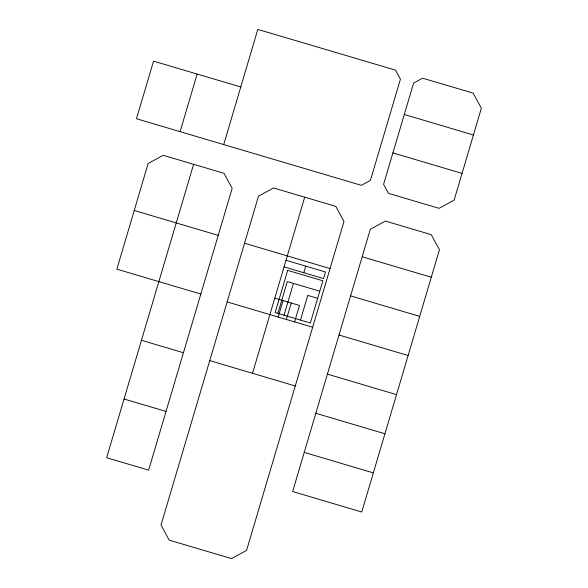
<?xml version="1.0" encoding="UTF-8"?>
<svg xmlns="http://www.w3.org/2000/svg" width="588" height="588" viewBox="0 0 588 588"><rect width="100%" height="100%" fill="white"/><g stroke="black" fill="none" stroke-linecap="round" stroke-linejoin="round"><path stroke-width="0.88" d="M240.771 86.958L153.534 61.152L136.475 118.739L180.097 131.653L197.156 74.051M193.621 164.295L106.648 457.729L148.624 470.143L232.164 188.358L223.962 173.284L163.207 155.305L148.139 163.508L116.865 269.179L200.839 294.037M223.719 144.575L257.809 29.4L395.511 70.141L400.421 79.204L370.418 180.391L361.363 185.338L180.097 131.653M227.144 301.923L258.492 196.149L273.596 187.976L335.792 206.373L343.995 221.478L246.585 550.397L231.518 558.6L169.182 540.137L161.016 525.025L227.144 301.923L312.662 327.266M277.889 313.375L287.289 281.593L319.762 291.207M278.153 317.028L283.019 300.578M284.026 315.19L293.434 283.409M286.378 319.468L291.251 303.011M303.79 272.722L305.745 266.136M294.603 321.901L299.476 305.444L274.794 298.138M300.483 320.063L307.789 295.382L317.66 298.3M373.336 472.892L361.767 512.023L292.648 491.531L370.315 229.269L385.39 221.066L431.239 234.656L439.449 249.724L373.336 472.892L304.239 452.392M252.517 373.299L304.694 197.171M404.301 114.491L383.567 184.309L388.477 193.364L439.067 208.328L454.134 200.126L481.351 108.207L473.149 93.132L422.625 78.175L413.599 83.114L404.301 114.491L473.413 135.012M392.887 152.895L462.058 173.387M362.179 256.758L431.291 277.249M134.233 210.489L218.229 235.376M244.52 243.234L330.044 268.562M285.996 260.293L325.487 271.987L323.54 278.565L284.048 266.871M350.58 295.889L419.707 316.381M339.004 335.013L408.109 355.512M327.413 374.144L396.532 394.636M141.451 340.298L183.427 352.726M209.747 360.613L295.286 385.993M315.829 413.276L384.942 433.768M124.046 399.002L166.022 411.416M287.672 270.37L275.177 312.573L310.354 322.988L322.849 280.785L287.672 270.37"/></g></svg>
